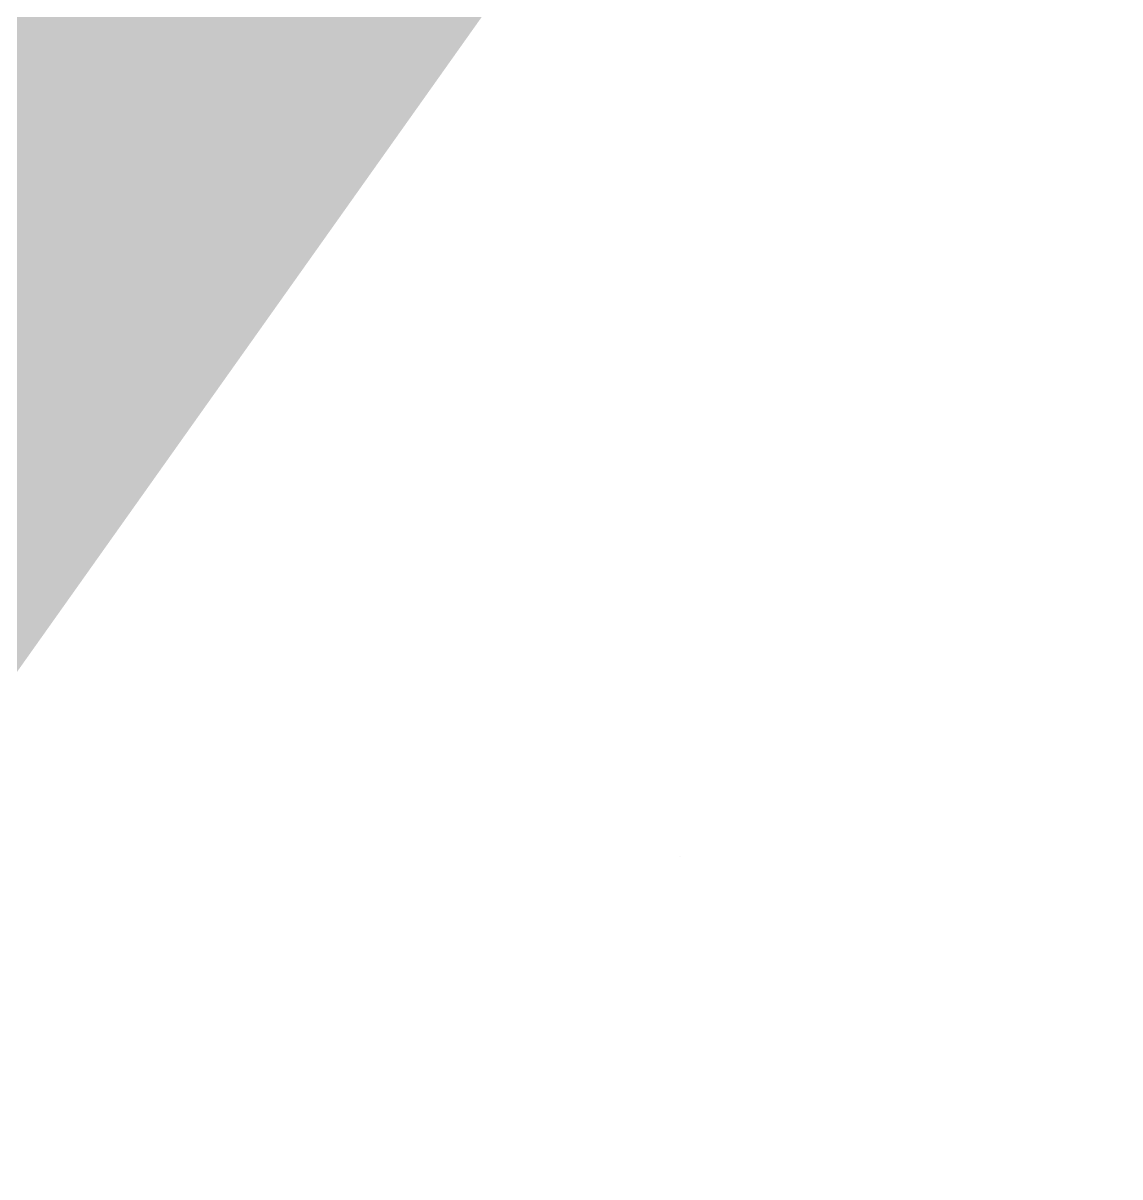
# Model space of a CAD drawing. Header units: millimetres. Extents: x 0 to 841, y 0 to 594.
# Drawn here: x 727.15381 to 727.16327, y 59.31985 to 59.32981 of the extents above; entities that cross this region are included whole.
import ezdxf

# ---------------------------------------------------------------- set-up
doc = ezdxf.new("R2010")
doc.units = ezdxf.units.MM

msp = doc.modelspace()

# ---------------------------------------------------------------- hatches: boundary and pattern name
at = {"true_color": 0xcba04f}
msp.add_hatch(color=7, dxfattribs=at).paths.add_polyline_path([(727.1211572, 59.4040018), (727.1043801, 59.3956133), (727.0878243, 59.3873354), (727.0713792, 59.3791128), (727.0713792, 59.3623358), (727.0713792, 59.34578), (727.0713792, 59.3293348), (727.0343803, 59.3285928), (727.0076855, 59.3233983), (726.9684134, 59.3092992), (726.9034006, 59.2822448), (726.8382052, 59.2556883), (726.7727112, 59.2297788), (726.6671542, 59.1980408), (726.5697276, 59.1594057), (726.4740432, 59.1053339), (726.507188, 59.096879), (726.5403715, 59.0885845), (726.5735992, 59.0804449), (726.5819877, 59.0804449), (726.5902656, 59.0804449), (726.5984882, 59.0804449), (726.5984882, 59.0636678), (726.5984882, 59.047112), (726.5984882, 59.0306669), (726.5264567, 59.0298603), (726.4868307, 59.0242142), (726.4456449, 59.008889), (726.4144811, 58.9922714), (726.4008724, 58.9850121), (726.393154, 58.9808889), (726.3619708, 58.9644382), (726.3308541, 58.9478602), (726.2998203, 58.9311109), (726.2998203, 58.9059453), (726.2998203, 58.8811116), (726.2998203, 58.8564439), (726.3372939, 58.8576284), (726.3673118, 58.8659201), (726.4156039, 58.8884262), (726.4431624, 58.9033329), (726.4703615, 58.918046), (726.4973891, 58.932654), (726.5825639, 58.9795993), (726.6664887, 59.0282148), (726.7492907, 59.0792751), (726.8458406, 59.1427134), (726.9440332, 59.1988123), (727.0511693, 59.2406802), (727.0747567, 59.2453907), (727.0980344, 59.2500403), (727.1211572, 59.2546678), (727.1225399, 59.2740831), (727.1322189, 59.2938413), (727.1584907, 59.330878), (727.1710734, 59.3471388), (727.1834903, 59.3631839), (727.1958242, 59.3791128), (727.1706586, 59.3875013), (727.1458249, 59.3957792)])
at = {"true_color": 0xa5803e}
msp.add_hatch(color=7, dxfattribs=at).paths.add_polyline_path([(727.1211572, 59.4040018), (727.1043801, 59.3956133), (727.0878243, 59.3873354), (727.0713792, 59.3791128), (727.0713792, 59.3623358), (727.0713792, 59.34578), (727.0713792, 59.3293348), (727.0378251, 59.3209463), (727.0047135, 59.3126684), (726.9718232, 59.3044458), (726.9718232, 59.2876688), (726.9718232, 59.271113), (726.9718232, 59.2546678), (727.0221543, 59.2546678), (727.0718216, 59.2546678), (727.1211572, 59.2546678), (727.1225399, 59.2740831), (727.1322189, 59.2938413), (727.1584907, 59.330878), (727.1710734, 59.3471388), (727.1834903, 59.3631839), (727.1958242, 59.3791128), (727.1706586, 59.3875013), (727.1458249, 59.3957792)])
at = {"true_color": 0xff3f00}
msp.add_hatch(color=7, dxfattribs=at).paths.add_polyline_path([(727.1460462, 59.3293348), (727.1810751, 59.3118204), (727.1843015, 59.3102072)])

doc.saveas('drawing.dxf')
